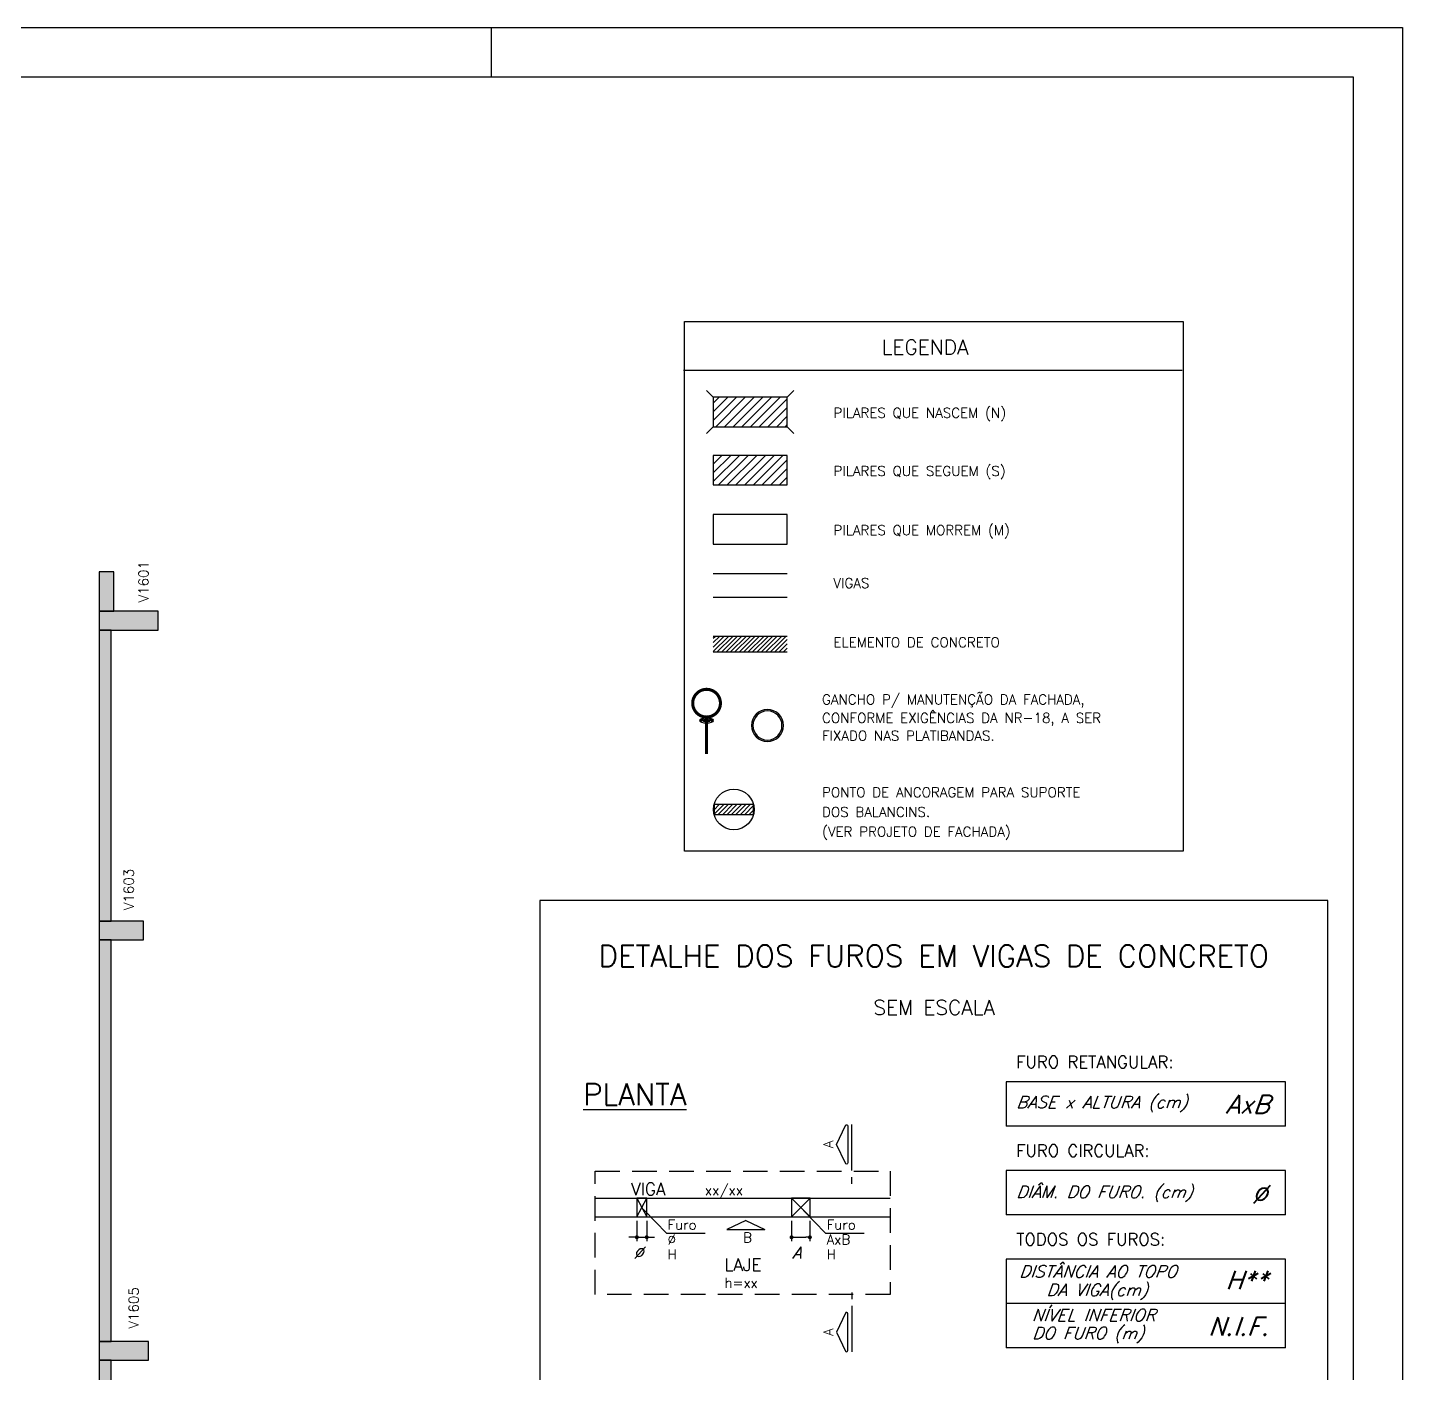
# Model space of a CAD drawing. Header units: millimetres. Extents: x -2368 to 4502, y -2283 to 2217.
# Drawn here: x 3106 to 4502, y 851 to 2217 of the extents above; entities that cross this region are included whole.
import ezdxf
from ezdxf import colors
from ezdxf.entities.mleader import LeaderData, LeaderLine
from ezdxf.enums import TextEntityAlignment as Align
from ezdxf.math import Vec2, Vec3

# ---------------------------------------------------------------- set-up
doc = ezdxf.new("R2010")
doc.units = ezdxf.units.MM
doc.header["$LTSCALE"] = 50
doc.linetypes.add('DASHED', pattern=[0.75, 0.5, -0.25])
for name, color, linetype in [('6', 4, 'Continuous'), ('F-ARM', 6, 'Continuous'), ('F-AUX-RED', 1, 'Continuous'), ('F-CORTE', 4, 'Continuous'), ('F-CORTE-INDICAÇÃO', 4, 'Continuous'), ('F-COTAS', 106, 'Continuous'), ('F-DET_LINHA', 1, 'Continuous'), ('F-DET_TEXTO', 3, 'Continuous'), ('F-FURO-PAREDE-TEXTOS', 2, 'Continuous'), ('F-FUROS', 2, 'Continuous'), ('F-GANCHOS', 4, 'Continuous'), ('F-LAJES', 3, 'Continuous'), ('F-LAJES-DIM', 2, 'Continuous'), ('F-LAJES-NOME', 4, 'Continuous'), ('F-MARGEM', 1, 'Continuous'), ('F-PILARES', 170, 'Continuous'), ('F-PILARES-HACH', 174, 'Continuous'), ('F-SOLIDO-CORTE', 71, 'Continuous'), ('F-TEXTO', 6, 'Continuous'), ('F-TEXTO-CYAN', 4, 'Continuous'), ('F-TEXTO-GREEN', 3, 'Continuous'), ('F-TEXTO-YELLOW', 2, 'Continuous'), ('F-VIGAS', 3, 'Continuous'), ('F-VIGAS-DIM', 2, 'Continuous'), ('F-VIGAS-NOME', 4, 'Continuous')]:
    doc.layers.add(name, color=color, linetype=linetype)
doc.styles.add('8718-AE-BARR-FORM-R09$0$ROMANS', font='romans.shx', dxfattribs={"oblique": 20})
doc.styles.add('MCP', font='romans.shx')
doc.styles.add('ROMANS', font='romans.shx')
doc.styles.get("Standard").update_dxf_attribs({"font": 'romans.shx'})
pattern_1 = [(45, (-308.9154, 3187.2396), (-4.419417, 4.419417), [])]

# ---------------------------------------------------------------- blocks, each defined once
blk = doc.blocks.new('A0-1L_900')
at = {"layer": 'F-MARGEM', "color": 2}
blk.add_line((118.9, 90), (118.9, 89), dxfattribs=at)
blk.add_lwpolyline([(0, 0), (0, 90), (137.4, 90), (137.4, 0)], close=True, dxfattribs=at)
at = {"layer": 'F-MARGEM', "color": 7}
blk.add_lwpolyline([(2.5, 89), (136.4, 89), (136.4, 1), (2.5, 1)], close=True, dxfattribs=at)
blk = doc.blocks.new('_DOT')
at = {"color": 0, "linetype": 'ByBlock'}
blk.add_line((-0.5, 0), (-1, 0), dxfattribs=at)
at = {"color": 0, "linetype": 'ByBlock', "const_width": 0.5}
blk.add_lwpolyline([(-0.25, 0, 1), (0.25, 0, 1)], format="xyb", close=True, dxfattribs=at)
blk = doc.blocks.new('A$C09335799')
at = {"layer": 'F-GANCHOS'}
h = blk.add_hatch(color=256, dxfattribs=at)
h.paths.add_polyline_path([(-5.5, 0, 1), (5.5, 0, 1)])
h.paths.add_polyline_path([(5, 0, -1), (-5, 0, -1)], flags=16)
for radius in [5.5, 5]:
    blk.add_circle((0, 0), radius, dxfattribs=at)
blk = doc.blocks.new('A$C5BD45F6F')
at = {"layer": 'F-GANCHOS'}
h = blk.add_hatch(color=256, dxfattribs=at)
edge = h.paths.add_edge_path()
edge.add_ellipse((0.1, 0.98), major_axis=(-2.84, 0), ratio=0.343552, start_angle=152.7965, end_angle=253.9579, ccw=False)
edge.add_spline(control_points=[(2.63, 0.53), (2.46, 0.7), (2.28, 0.78), (1.98, 0.92), (1.88, 0.95), (1.79, 0.98)], knot_values=[3.709013, 3.709013, 3.709013, 3.709013, 3.826962, 3.826962, 3.975536, 3.975536, 3.975536, 3.975536], degree=3, periodic=0)
edge.add_spline(control_points=[(1.79, 0.98), (1.76, 0.99), (1.73, 1), (1.59, 1.04), (1.46, 1.07), (1.18, 1.12), (1.03, 1.15), (0.6, 1.19), (0.3, 1.21), (-0.28, 1.2), (-0.57, 1.18), (-1.1, 1.11), (-1.34, 1.06), (-1.56, 0.99), (-1.57, 0.99), (-1.59, 0.98)], knot_values=[3.975536, 3.975536, 3.975536, 3.975536, 4.020815, 4.020815, 4.214669, 4.214669, 4.408523, 4.408523, 4.746248, 4.746248, 5.083972, 5.083972, 5.421697, 5.421697, 5.450325, 5.450325, 5.450325, 5.450325], degree=3, periodic=0)
edge.add_spline(control_points=[(-1.59, 0.98), (-1.69, 0.95), (-1.79, 0.91), (-1.91, 0.86), (-2.08, 0.79), (-2.29, 0.63), (-2.36, 0.56), (-2.4, 0.51)], knot_values=[5.450325, 5.450325, 5.450325, 5.450325, 5.63804, 5.63804, 5.767465, 5.767465, 5.83324, 5.83324, 5.83324, 5.83324], degree=3, periodic=0)
edge.add_ellipse((0.1, 0.98), major_axis=(-2.84, 0), ratio=0.343552, start_angle=286.0421, end_angle=388.2135, ccw=False)
edge.add_arc((0.1, 8.12), 6.25, 262.7795, 270)
edge.add_arc((0.1, 8.12), 6.25, 270, 277.2205)
edge = h.paths.add_edge_path()
edge.add_spline(control_points=[(-1.59, 0.98), (-1.52, 0.96), (-1.44, 0.94), (-1.14, 0.87), (-0.88, 0.83), (-0.34, 0.78), (-0.06, 0.77), (0.56, 0.78), (0.89, 0.81), (1.41, 0.89), (1.61, 0.93), (1.79, 0.98)], knot_values=[0.872578, 0.872578, 0.872578, 0.872578, 0.983497, 0.983497, 1.300773, 1.300773, 1.618048, 1.618048, 1.991026, 1.991026, 2.268927, 2.268927, 2.268927, 2.268927], degree=3, periodic=0)
edge.add_spline(control_points=[(1.79, 0.98), (1.88, 0.95), (1.98, 0.92), (2.28, 0.78), (2.46, 0.7), (2.63, 0.53)], knot_values=[3.709013, 3.709013, 3.709013, 3.709013, 3.857587, 3.857587, 3.975536, 3.975536, 3.975536, 3.975536], degree=3, periodic=0)
edge.add_ellipse((0.1, 0.98), major_axis=(-2.84, 0), ratio=0.343552, start_angle=28.2135, end_angle=152.7965, ccw=False)
edge.add_spline(control_points=[(-2.4, 0.51), (-2.36, 0.56), (-2.29, 0.63), (-2.08, 0.79), (-1.91, 0.86), (-1.79, 0.91), (-1.69, 0.95), (-1.59, 0.98)], knot_values=[5.450325, 5.450325, 5.450325, 5.450325, 5.5161, 5.5161, 5.645525, 5.645525, 5.83324, 5.83324, 5.83324, 5.83324], degree=3, periodic=0)
blk.add_line((0.73, 1.87), (-0.52, 1.87), dxfattribs=at)
at = {"layer": 'F-GANCHOS', "const_width": 1.25}
blk.add_lwpolyline([(0.1, 2.41, -1), (0.1, 13.66, -1)], format="xyb", close=True, dxfattribs=at)
blk.add_lwpolyline([(0.1, -12.64), (0.1, 1.95)], dxfattribs=at)
at = {"layer": 'F-GANCHOS'}
blk.add_ellipse((0.1, 0.98), major_axis=(-2.84, 0), ratio=0.343552, dxfattribs=at)
for points, knots in [([(2.63, 0.53), (2.46, 0.7), (2.28, 0.78), (1.93, 0.94), (1.82, 0.97), (1.59, 1.04), (1.46, 1.07), (1.18, 1.12), (1.03, 1.15), (0.6, 1.19), (0.3, 1.21), (-0.28, 1.2), (-0.57, 1.18), (-1.1, 1.11), (-1.34, 1.06), (-1.67, 0.96), (-1.78, 0.92), (-1.91, 0.86), (-2.08, 0.79), (-2.29, 0.63), (-2.36, 0.56), (-2.4, 0.51)], [3.709013, 3.709013, 3.709013, 3.709013, 3.826962, 3.826962, 4.020815, 4.020815, 4.214669, 4.214669, 4.408523, 4.408523, 4.746248, 4.746248, 5.083972, 5.083972, 5.421697, 5.421697, 5.63804, 5.63804, 5.767465, 5.767465, 5.83324, 5.83324, 5.83324, 5.83324]), ([(-1.59, 0.98), (-1.52, 0.96), (-1.44, 0.94), (-1.14, 0.87), (-0.88, 0.83), (-0.34, 0.78), (-0.06, 0.77), (0.56, 0.78), (0.89, 0.81), (1.41, 0.89), (1.61, 0.93), (1.79, 0.98)], [0.872578, 0.872578, 0.872578, 0.872578, 0.983497, 0.983497, 1.300773, 1.300773, 1.618048, 1.618048, 1.991026, 1.991026, 2.268927, 2.268927, 2.268927, 2.268927])]:
    blk.add_open_spline(points, degree=3, knots=knots, dxfattribs=at)
blk = doc.blocks.new('PONTO ANCORAGEM_EST')
at = {"layer": 'F-ARM'}
h = blk.add_hatch(dxfattribs=at)
h.set_pattern_fill('ANSI31', color=2, scale=0.5)
h.paths.add_polyline_path([(-1159.55, 5937.09), (-1179.55, 5937.09), (-1179.55, 5932.09), (-1159.55, 5932.09)])
at = {"layer": 'F-ARM', "color": 3, "elevation": 0}
blk.add_lwpolyline([(-1179.55, 5932.09), (-1159.55, 5932.09), (-1159.55, 5937.09), (-1179.55, 5937.09)], close=True, dxfattribs=at)
at = {"layer": 'F-ARM', "color": 3}
blk.add_circle((-1169.55, 5934.59, 0), 10.31, dxfattribs=at)

msp = doc.modelspace()

# ---------------------------------------------------------------- hatches: boundary and pattern name
at = {"layer": 'F-AUX-RED'}
h = msp.add_hatch(dxfattribs=at)
h.set_pattern_fill('ANSI31', color=256)
h.set_pattern_definition([(45, (147.0263, 699.098), (-2.245064, 2.245064), [])])
h.paths.add_polyline_path([(3877.098, 1599.026), (3802.098, 1599.026), (3802.098, 1583.286), (3877.098, 1583.286)])
at = {"layer": 'F-COTAS'}
h = msp.add_hatch(dxfattribs=at)
h.set_pattern_fill('ANSI32', color=256)
h.paths.add_polyline_path([(3231.205, 1631.441), (3231.205, 1678.346), (3216.205, 1678.346), (3216.205, 1631.441)], flags=9)
h = msp.add_hatch(dxfattribs=at)
h.set_pattern_fill('ANSI32', color=256)
h.paths.add_polyline_path([(3216.205, 1319.146), (3216.205, 1368.908), (3201.205, 1368.908), (3201.205, 1319.146)], flags=9)
h = msp.add_hatch(dxfattribs=at)
h.set_pattern_fill('ANSI32', color=256)
h.paths.add_polyline_path([(3802.796, 986.467), (4249.224, 986.467), (4249.224, 1020.753), (3802.796, 1020.753)], flags=9)
h = msp.add_hatch(dxfattribs=at)
h.set_pattern_fill('ANSI32', color=256)
h.paths.add_polyline_path([(3826.829, 939.919), (3942.186, 939.919), (3942.186, 962.419), (3826.829, 962.419)], flags=9)
h = msp.add_hatch(dxfattribs=at)
h.set_pattern_fill('ANSI32', color=256)
h.paths.add_polyline_path([(4275.562, 939.919), (4342.205, 939.919), (4342.205, 962.419), (4275.562, 962.419)], flags=9)
h = msp.add_hatch(dxfattribs=at)
h.set_pattern_fill('ANSI32', color=256)
h.paths.add_polyline_path([(3221.205, 894.456), (3221.205, 944.218), (3206.205, 944.218), (3206.205, 894.456)], flags=9)
h = msp.add_hatch(dxfattribs=at)
h.set_pattern_fill('ANSI32', color=256)
h.paths.add_polyline_path([(3651.353, 901.887), (4076.829, 901.887), (4076.829, 924.744), (3651.353, 924.744)], flags=9)
h = msp.add_hatch(dxfattribs=at)
h.set_pattern_fill('ANSI32', color=256)
h.paths.add_polyline_path([(4262.306, 901.887), (4356.496, 901.887), (4356.496, 924.744), (4262.306, 924.744)], flags=9)
h = msp.add_hatch(dxfattribs=at)
h.set_pattern_fill('ANSI32', color=256)
h.paths.add_polyline_path([(3651.353, 876.887), (4017.687, 876.887), (4017.687, 899.744), (3651.353, 899.744)], flags=9)
h = msp.add_hatch(dxfattribs=at)
h.set_pattern_fill('ANSI32', color=256)
h.paths.add_polyline_path([(4258.663, 876.887), (4360.139, 876.887), (4360.139, 899.744), (4258.663, 899.744)], flags=9)
h = msp.add_hatch(dxfattribs=at)
h.set_pattern_fill('ANSI32', color=256)
h.paths.add_polyline_path([(3651.353, 851.887), (4167.258, 851.887), (4167.258, 874.744), (3651.353, 874.744)], flags=9)
h = msp.add_hatch(dxfattribs=at)
h.set_pattern_fill('ANSI32', color=256)
h.paths.add_polyline_path([(4258.02, 851.887), (4360.782, 851.887), (4360.782, 874.744), (4258.02, 874.744)], flags=9)
at = {"layer": 'F-PILARES-HACH'}
h = msp.add_hatch(dxfattribs=at)
h.set_pattern_fill('ANSI31', color=256, scale=50, style=0)
h.set_pattern_definition(pattern_1)
h.paths.add_polyline_path([(3802.098, 1841.816), (3802.098, 1811.816), (3877.098, 1811.816), (3877.098, 1841.816)])
h = msp.add_hatch(dxfattribs=at)
h.set_pattern_fill('ANSI31', color=256, scale=50, style=0)
h.set_pattern_definition(pattern_1)
h.paths.add_polyline_path([(3802.098, 1782.791), (3802.098, 1752.791), (3877.098, 1752.791), (3877.098, 1782.791)])
at = {"layer": 'F-SOLIDO-CORTE', "linetype": 'Continuous'}
for points in [[(3178.705, 1644.745), (3178.705, 1624.5), (3180.083, 1624.5), (3186.113, 1624.5), (3193.705, 1624.5), (3193.705, 1644.745), (3193.705, 1647.367), (3193.705, 1664.5), (3193.219, 1664.5), (3190.045, 1664.5), (3178.705, 1664.5), (3178.705, 1660.825)], [(3178.705, 1613.138), (3178.705, 1605.5), (3184.217, 1605.5), (3208.337, 1605.5), (3238.705, 1605.5), (3238.705, 1607.245), (3238.705, 1614.883), (3238.705, 1624.5), (3233.193, 1624.5), (3209.073, 1624.5), (3178.705, 1624.5), (3178.705, 1614.883)], [(3178.705, 1449.114), (3178.705, 1404.953), (3178.705, 1384.66), (3178.705, 1336.213), (3178.705, 1328.475), (3178.705, 1310), (3179.866, 1310), (3182.637, 1310), (3190.705, 1310), (3190.705, 1317.739), (3190.705, 1336.213), (3190.705, 1356.372), (3190.705, 1404.953), (3190.705, 1449.114), (3190.705, 1462.949), (3190.705, 1605.5), (3189.574, 1605.5), (3184.694, 1605.5), (3178.705, 1605.5), (3178.705, 1462.949)], [(3178.705, 1295.388), (3178.705, 1291), (3183.058, 1291), (3193.45, 1291), (3223.705, 1291), (3223.705, 1292.838), (3223.705, 1297.226), (3223.705, 1310), (3219.352, 1310), (3208.96, 1310), (3178.705, 1310), (3178.705, 1297.226)], [(3178.705, 1162.543), (3178.705, 1078.018), (3178.705, 1041.978), (3178.705, 931.712), (3178.705, 883.5), (3181.161, 883.5), (3187.535, 883.5), (3190.705, 883.5), (3190.705, 931.712), (3190.705, 1041.978), (3190.705, 1078.018), (3190.705, 1162.543), (3190.705, 1200.465), (3190.705, 1291), (3189.544, 1291), (3186.773, 1291), (3178.705, 1291), (3178.705, 1253.565)], [(3178.705, 874.592), (3178.705, 864.5), (3188.938, 864.5), (3215.495, 864.5), (3228.705, 864.5), (3228.705, 868.388), (3228.705, 878.48), (3228.705, 883.5), (3218.473, 883.5), (3191.915, 883.5), (3178.705, 883.5), (3178.705, 878.48)], [(3178.705, 811.661), (3178.705, 777.86), (3178.705, 736.931), (3178.705, 664.5), (3181.161, 664.5), (3185.507, 664.5), (3190.705, 664.5), (3190.705, 705.43), (3190.705, 777.86), (3190.705, 811.661), (3190.705, 849.969), (3190.705, 864.5), (3188.249, 864.5), (3181.875, 864.5), (3178.705, 864.5), (3178.705, 849.969)]]:
    msp.add_hatch(color=256, dxfattribs=at).paths.add_polyline_path(points, flags=16)

# ---------------------------------------------------------------- linework, layer by layer
at = {"layer": '6', "color": 4}
for p, q in [((3802.098, 1841.816), (3795.228, 1848.687)), ((3877.098, 1841.816), (3883.969, 1848.687)), ((3802.098, 1811.816), (3795.228, 1804.945)), ((3877.098, 1811.816), (3883.969, 1804.945))]:
    msp.add_line(p, q, dxfattribs=at)
at = {"layer": 'F-AUX-RED', "color": 2}
for points in [[(3877.098, 1599.026), (3802.098, 1599.026)], [(3802.098, 1583.286), (3877.098, 1583.286)]]:
    msp.add_lwpolyline(points, dxfattribs=at)
at = {"layer": 'F-CORTE', "linetype": 'Continuous'}
for p, q in [((3178.705, 1664.5), (3178.705, 1449.114)), ((3190.045, 1664.5), (3178.705, 1664.5)), ((3178.705, 1664.5), (3178.705, 1644.745)), ((3193.219, 1664.5), (3190.045, 1664.5)), ((3193.705, 1664.5), (3193.219, 1664.5)), ((3193.705, 1647.367), (3193.705, 1664.5)), ((3193.705, 1644.745), (3193.705, 1647.367)), ((3193.705, 1624.5), (3193.705, 1644.745)), ((3209.073, 1624.5), (3193.705, 1624.5)), ((3233.193, 1624.5), (3209.073, 1624.5)), ((3238.705, 1624.5), (3233.193, 1624.5)), ((3238.705, 1614.883), (3238.705, 1624.5)), ((3190.705, 1462.949), (3190.705, 1605.5)), ((3190.705, 1605.5), (3208.337, 1605.5)), ((3208.337, 1605.5), (3238.705, 1605.5)), ((3238.705, 1607.245), (3238.705, 1614.883)), ((3238.705, 1605.5), (3238.705, 1607.245)), ((3190.705, 1449.114), (3190.705, 1462.949)), ((3178.705, 1449.114), (3178.705, 1310)), ((3190.705, 1404.953), (3190.705, 1449.114)), ((3190.705, 1356.372), (3190.705, 1404.953)), ((3190.705, 1336.213), (3190.705, 1356.372)), ((3190.705, 1317.739), (3190.705, 1336.213)), ((3190.705, 1310), (3190.705, 1317.739)), ((3178.705, 1310), (3178.705, 1295.388)), ((3208.96, 1310), (3190.705, 1310)), ((3219.352, 1310), (3208.96, 1310)), ((3223.705, 1310), (3219.352, 1310)), ((3223.705, 1297.226), (3223.705, 1310)), ((3178.705, 1295.388), (3178.705, 1291)), ((3178.705, 1291), (3178.705, 1162.543)), ((3190.705, 1200.465), (3190.705, 1291)), ((3190.705, 1291), (3193.45, 1291)), ((3193.45, 1291), (3223.705, 1291)), ((3223.705, 1292.838), (3223.705, 1297.226)), ((3223.705, 1291), (3223.705, 1292.838)), ((3190.705, 1162.543), (3190.705, 1200.465)), ((3178.705, 1162.543), (3178.705, 883.5)), ((3190.705, 1078.018), (3190.705, 1162.543)), ((3190.705, 1041.978), (3190.705, 1078.018)), ((3190.705, 931.712), (3190.705, 1041.978)), ((3190.705, 883.5), (3190.705, 931.712)), ((3178.705, 883.5), (3178.705, 874.592)), ((3191.915, 883.5), (3190.705, 883.5)), ((3218.473, 883.5), (3191.915, 883.5)), ((3228.705, 883.5), (3218.473, 883.5)), ((3228.705, 878.48), (3228.705, 883.5)), ((3178.705, 874.592), (3178.705, 864.5)), ((3228.705, 868.388), (3228.705, 878.48)), ((3228.705, 864.5), (3228.705, 868.388)), ((3178.705, 864.5), (3178.705, 811.661)), ((3190.705, 849.969), (3190.705, 864.5)), ((3190.705, 864.5), (3215.495, 864.5)), ((3215.495, 864.5), (3228.705, 864.5))]:
    msp.add_line(p, q, dxfattribs=at)
at = {"layer": 'F-CORTE-INDICAÇÃO'}
for p, q in [((3942.72, 1056.815), (3942.72, 1103.482)), ((3942.72, 1043.482), (3942.72, 1050.149)), ((3942.72, 932.968), (3942.72, 926.301)), ((3942.72, 919.634), (3942.72, 872.968))]:
    msp.add_line(p, q, dxfattribs=at)
for points in [[(3938.72, 1064.815, -0.80258485), (3936.178, 1064.252), (3927.211, 1083.482), (3936.178, 1102.712, -0.80258485), (3938.72, 1102.149)], [(3938.72, 911.634, 0.80258485), (3936.178, 912.198), (3927.211, 892.968), (3936.178, 873.738, 0.80258485), (3938.72, 874.301)]]:
    msp.add_lwpolyline(points, format="xyb", close=True, dxfattribs=at)
for points in [[(3835.094, 1006.13), (3815.864, 997.163)], [(3835.094, 1006.13), (3854.324, 997.163)], [(3815.864, 997.163), (3854.324, 997.163)]]:
    msp.add_lwpolyline(points, dxfattribs=at)
at = {"layer": 'F-COTAS'}
for p, q in [((3724.496, 1005.821), (3724.496, 985.201)), ((3734.496, 1005.821), (3734.496, 985.201)), ((3881.532, 1005.821), (3881.532, 985.201)), ((3900.161, 1005.821), (3900.161, 985.201)), ((3720.496, 989.201), (3716.496, 989.201)), ((3724.496, 989.201), (3734.496, 989.201)), ((3738.496, 989.201), (3742.496, 989.201)), ((3885.532, 989.201), (3896.161, 989.201))]:
    msp.add_line(p, q, dxfattribs=at)
at = {"layer": 'F-DET_LINHA', "color": 1}
for p, q in [((4278.053, 1868.769), (3771.875, 1868.769)), ((4383.078, 1147.078), (4099.312, 1147.078)), ((4099.312, 1147.078), (4099.312, 1102.078)), ((4383.078, 1102.078), (4383.078, 1147.078)), ((4383.078, 1102.078), (4099.312, 1102.078)), ((4383.078, 1057.078), (4099.312, 1057.078)), ((4099.312, 1057.078), (4099.312, 1012.078)), ((4383.078, 1012.078), (4383.078, 1057.078)), ((4383.078, 1012.078), (4099.312, 1012.078)), ((4099.312, 967.078), (4099.312, 922.078)), ((4383.078, 967.078), (4099.312, 967.078)), ((4383.078, 922.078), (4383.078, 967.078)), ((4383.078, 922.078), (4099.312, 922.078)), ((4099.312, 922.078), (4099.312, 877.078)), ((4383.078, 877.078), (4383.078, 922.078)), ((4383.078, 877.078), (4099.312, 877.078))]:
    msp.add_line(p, q, dxfattribs=at)
for points in [[(3772.878, 1918.769), (4279.056, 1918.769), (4279.056, 1381.091), (3772.878, 1381.091)], [(3625.967, 291.091), (4425.967, 291.091), (4425.967, 1331.091), (3625.967, 1331.091)]]:
    msp.add_lwpolyline(points, close=True, dxfattribs=at)
at = {"layer": 'F-DET_LINHA', "color": 1, "linetype": 'DASHED'}
msp.add_lwpolyline([(3682.28, 1056.246), (3981.708, 1056.246), (3981.708, 931.034), (3682.28, 931.034)], close=True, dxfattribs=at)
at = {"layer": 'F-FUROS'}
for points in [[(3724.496, 1028.821), (3724.496, 1009.821), (3734.496, 1009.821), (3734.496, 1028.821), (3724.496, 1028.821)], [(3724.496, 1009.821), (3734.496, 1028.821)], [(3724.496, 1028.821), (3734.496, 1009.821)], [(3881.532, 1028.821), (3881.532, 1009.821), (3900.532, 1009.821), (3900.532, 1028.821), (3881.532, 1028.821)], [(3881.532, 1009.821), (3900.532, 1028.821)], [(3881.532, 1028.821), (3900.532, 1009.821)]]:
    msp.add_lwpolyline(points, dxfattribs=at)
at = {"layer": 'F-LAJES'}
for points in [[(3682.28, 1028.821), (3981.708, 1028.821)], [(3682.28, 1009.821), (3981.708, 1009.821)]]:
    msp.add_lwpolyline(points, dxfattribs=at)
at = {"layer": 'F-PILARES'}
for points in [[(3802.098, 1811.816), (3877.098, 1811.816), (3877.098, 1841.816), (3802.098, 1841.816)], [(3802.098, 1752.791), (3877.098, 1752.791), (3877.098, 1782.791), (3802.098, 1782.791)], [(3802.098, 1692.735), (3877.098, 1692.735), (3877.098, 1722.735), (3802.098, 1722.735)]]:
    msp.add_lwpolyline(points, close=True, dxfattribs=at)
at = {"layer": 'F-SOLIDO-CORTE', "linetype": 'Continuous'}
for points in [[(3178.705, 1644.745), (3178.705, 1624.5), (3180.083, 1624.5), (3186.113, 1624.5), (3193.705, 1624.5), (3193.705, 1644.745), (3193.705, 1647.367), (3193.705, 1664.5), (3193.219, 1664.5), (3190.045, 1664.5), (3178.705, 1664.5), (3178.705, 1660.825), (3178.705, 1644.745)], [(3178.705, 1613.138), (3178.705, 1605.5), (3184.217, 1605.5), (3208.337, 1605.5), (3238.705, 1605.5), (3238.705, 1607.245), (3238.705, 1614.883), (3238.705, 1624.5), (3233.193, 1624.5), (3209.073, 1624.5), (3178.705, 1624.5), (3178.705, 1614.883), (3178.705, 1613.138)], [(3178.705, 1449.114), (3178.705, 1404.953), (3178.705, 1384.66), (3178.705, 1336.213), (3178.705, 1328.475), (3178.705, 1310), (3179.866, 1310), (3182.637, 1310), (3190.705, 1310), (3190.705, 1317.739), (3190.705, 1336.213), (3190.705, 1356.372), (3190.705, 1404.953), (3190.705, 1449.114), (3190.705, 1462.949), (3190.705, 1605.5), (3189.574, 1605.5), (3184.694, 1605.5), (3178.705, 1605.5), (3178.705, 1462.949), (3178.705, 1449.114)], [(3178.705, 1295.388), (3178.705, 1291), (3183.058, 1291), (3193.45, 1291), (3223.705, 1291), (3223.705, 1292.838), (3223.705, 1297.226), (3223.705, 1310), (3219.352, 1310), (3208.96, 1310), (3178.705, 1310), (3178.705, 1297.226), (3178.705, 1295.388)], [(3178.705, 1162.543), (3178.705, 1078.018), (3178.705, 1041.978), (3178.705, 931.712), (3178.705, 883.5), (3181.161, 883.5), (3187.535, 883.5), (3190.705, 883.5), (3190.705, 931.712), (3190.705, 1041.978), (3190.705, 1078.018), (3190.705, 1162.543), (3190.705, 1200.465), (3190.705, 1291), (3189.544, 1291), (3186.773, 1291), (3178.705, 1291), (3178.705, 1253.565), (3178.705, 1162.543)], [(3178.705, 874.592), (3178.705, 864.5), (3188.938, 864.5), (3215.495, 864.5), (3228.705, 864.5), (3228.705, 868.388), (3228.705, 878.48), (3228.705, 883.5), (3218.473, 883.5), (3191.915, 883.5), (3178.705, 883.5), (3178.705, 878.48), (3178.705, 874.592)], [(3178.705, 811.661), (3178.705, 777.86), (3178.705, 736.93), (3178.705, 664.5), (3181.161, 664.5), (3185.507, 664.5), (3190.705, 664.5), (3190.705, 705.43), (3190.705, 777.86), (3190.705, 811.661), (3190.705, 849.969), (3190.705, 864.5), (3188.249, 864.5), (3181.876, 864.5), (3178.705, 864.5), (3178.705, 849.969), (3178.705, 811.661)]]:
    msp.add_lwpolyline(points, dxfattribs=at)
at = {"layer": 'F-VIGAS'}
for points in [[(3877.098, 1662.679), (3802.098, 1662.679)], [(3802.098, 1639.001), (3877.098, 1639.001)]]:
    msp.add_lwpolyline(points, dxfattribs=at)

# ---------------------------------------------------------------- block references
at = {"layer": 'F-ARM', "xscale": 2, "yscale": 2, "zscale": 2}
msp.add_blockref('PONTO ANCORAGEM_EST', (6162.027, -10445.78, 0), dxfattribs=at)
at = {"layer": 'F-COTAS', "xscale": 4, "yscale": 4, "zscale": 4}
for p in [(3724.496, 989.201), (3900.161, 989.201)]:
    msp.add_blockref('_DOT', p, dxfattribs=at)
at = {"layer": 'F-COTAS', "xscale": 4, "yscale": 4, "zscale": 4, "rotation": 180}
for p in [(3734.496, 989.201), (3881.532, 989.201)]:
    msp.add_blockref('_DOT', p, dxfattribs=at)
at = {"layer": 'F-GANCHOS', "linetype": 'DASHED', "xscale": -2.5, "yscale": 2.5, "zscale": 2.5}
msp.add_blockref('A$C5BD45F6F', (3795.514, 1511.148), dxfattribs=at)
at = {"layer": 'F-GANCHOS', "extrusion": (-2.20718e-16, 2.46519e-32, -1), "xscale": 2.952755905511811, "yscale": 2.952755905511811, "zscale": 2.952755905511811, "rotation": 90}
msp.add_blockref('A$C09335799', (-3857.032, 1508.625), dxfattribs=at)
at = {"layer": 'F-MARGEM', "linetype": 'Continuous', "xscale": 50, "yscale": 50, "zscale": 50}
msp.add_blockref('A0-1L_900', (-2368.283, -2282.993), dxfattribs=at)

# ---------------------------------------------------------------- texts
at = {"layer": 'F-CORTE-INDICAÇÃO', "style": 'ROMANS'}
for p in [(3918.877, 1083.482), (3918.877, 892.968)]:
    msp.add_attdef('A', text='A', height=10, rotation=90, dxfattribs=at).set_placement(p, align=Align.MIDDLE_CENTER)
msp.add_attdef('B', text='A', height=10, dxfattribs=at).set_placement((3836.816, 988.923), align=Align.MIDDLE_CENTER)
at = {"layer": 'F-DET_TEXTO', "color": 4, "style": '8718-AE-BARR-FORM-R09$0$ROMANS'}
msp.add_text('LEGENDA', height=15, dxfattribs=at).set_placement((3972.98, 1885.085))
at = {"layer": 'F-FURO-PAREDE-TEXTOS', "linetype": 'Continuous', "style": 'MCP'}
for s, p in [('Furo', (3755.619, 996.915)), ('Furo', (3917.155, 996.915)), ('%%C', (3755.619, 981.915)), ('AxB', (3917.155, 981.915)), ('H', (3755.619, 966.915)), ('H', (3917.155, 966.915))]:
    msp.add_text(s, height=10, dxfattribs=at).set_placement(p)
at = {"layer": 'F-LAJES-DIM', "linetype": 'Continuous', "style": 'MCP'}
msp.add_text('h=xx', height=10, dxfattribs=at).set_placement((3813.415, 938.022))
at = {"layer": 'F-LAJES-NOME', "linetype": 'Continuous', "style": 'MCP'}
msp.add_text('LAJE', height=12.5, dxfattribs=at).set_placement((3813.415, 955.022))
at = {"layer": 'F-TEXTO', "color": 3, "style": 'MCP'}
for s, p in [('PILARES QUE NASCEM (N)', (3924.072, 1820.931)), ('PILARES QUE SEGUEM (S)', (3924.072, 1761.906)), ('PILARES QUE MORREM (M)', (3924.072, 1701.85)), ('VIGAS', (3924.072, 1648.116)), ('ELEMENTO DE CONCRETO', (3924.072, 1588.06))]:
    msp.add_text(s, height=10, dxfattribs=at).set_placement(p)
at = {"layer": 'F-TEXTO', "color": 3}
for s, p in [('GANCHO P/ MANUTENÇÃO DA FACHADA,', (3912.481, 1534.995)), ('CONFORME EXIGÊNCIAS DA NR-18, A SER', (3912.481, 1516.297)), ('FIXADO NAS PLATIBANDAS.', (3912.481, 1498.226)), ('PONTO DE ANCORAGEM PARA SUPORTE', (3912.481, 1440.795)), ('DOS BALANCINS.', (3912.481, 1420.795)), ('(VER PROJETO DE FACHADA)', (3912.481, 1400.795))]:
    msp.add_text(s, height=10, dxfattribs=at).set_placement(p, align=Align.MIDDLE_LEFT)
at = {"layer": 'F-TEXTO', "style": 'ROMANS'}
msp.add_text('%%UPLANTA', height=21.875, dxfattribs=at).set_placement((3669.873, 1123.355))
at = {"layer": 'F-TEXTO', "insert": (4025.967, 1274.7), "char_height": 21.875, "width": 750, "attachment_point": 5, "style": 'ROMANS'}
msp.add_mtext('DETALHE DOS FUROS EM VIGAS DE CONCRETO', dxfattribs=at)
at = {"layer": 'F-TEXTO-CYAN', "style": 'ROMANS', "oblique": 20}
for s, height, p in [('AxB', 18.375, (4322.252, 1114.913)), ('%%C', 18.375, (4348.118, 1023.705)), ('Ø', 12, (3720.559, 967.612)), ('A', 12, (3881.91, 967.612)), ('H**', 18.375, (4321.997, 936.663)), ('N.I.F.', 18.375, (4304.35, 889.579))]:
    msp.add_text(s, height=height, dxfattribs=at).set_placement(p)
at = {"layer": 'F-TEXTO-GREEN', "style": 'ROMANS'}
for s, p in [('FURO RETANGULAR:', (4109.597, 1160.966)), ('FURO CIRCULAR:', (4109.597, 1070.966)), ('TODOS OS FUROS:', (4109.597, 980.966))]:
    msp.add_text(s, height=12.25, dxfattribs=at).set_placement(p)
at = {"layer": 'F-TEXTO-YELLOW', "linetype": 'Continuous', "style": 'MCP'}
for s, p in [('V1601', (3228.705, 1633.465)), ('V1603', (3213.705, 1321.17)), ('V1605', (3218.705, 896.48))]:
    msp.add_text(s, height=10, rotation=90, dxfattribs=at).set_placement(p)
at = {"layer": 'F-TEXTO-YELLOW', "style": 'ROMANS'}
msp.add_text('SEM ESCALA', height=15, dxfattribs=at).set_placement((3964.464, 1214.973))
at = {"layer": 'F-TEXTO-YELLOW', "style": 'ROMANS', "oblique": 20}
for s, p in [('BASE x ALTURA (cm)', (4109.597, 1120.288)), ('DIÂM. DO FURO. (cm)', (4109.597, 1029.08)), ('DISTÂNCIA AO TOPO', (4112.502, 948.351)), ('DA VIGA(cm)', (4140.193, 929.65)), ('NÍVEL INFERIOR', (4125.258, 904.117)), ('DO FURO (m)', (4125.805, 885.792))]:
    msp.add_text(s, height=12.25, dxfattribs=at).set_placement(p)
at = {"layer": 'F-VIGAS-DIM', "linetype": 'Continuous', "style": 'MCP'}
msp.add_text('xx/xx', height=10, dxfattribs=at).set_placement((3793.666, 1031.946))
at = {"layer": 'F-VIGAS-NOME', "linetype": 'Continuous', "style": 'MCP'}
msp.add_text('VIGA', height=12.5, dxfattribs=at).set_placement((3718.666, 1031.946))

# ---------------------------------------------------------------- leaders
at = {"layer": 'F-FURO-PAREDE-TEXTOS', "linetype": 'Continuous'}
ml = msp.add_multileader_mtext('Standard', dxfattribs=at)
ml.set_content('', color=256)
ml.set_leader_properties()
ml.build(insert=Vec2(0, 0))
ctx = ml.context
ctx.base_point, ctx.plane_origin = Vec3(3793.755, 993.315), Vec3(3729.496, 1019.321)
notes = []
notes.append((ctx, [(0, (1, 1, 0), (3754.487, 993.315), (1, 0), 39.268, [(0, [(3729.496, 1019.321)], 0, [])])]))
ctx.mtext.insert, ctx.mtext.flow_direction = Vec3(3795.755, 995.315), 5
ml = msp.add_multileader_mtext('Standard', dxfattribs=at)
ml.set_content('', color=256)
ml.set_leader_properties()
ml.build(insert=Vec2(0, 0))
ctx = ml.context
ctx.base_point, ctx.plane_origin = Vec3(3955.291, 993.315), Vec3(3891.032, 1019.321)
notes.append((ctx, [(0, (1, 1, 0), (3916.023, 993.315), (1, 0), 39.268, [(0, [(3891.032, 1019.321)], 0, [])])]))
ctx.mtext.insert, ctx.mtext.flow_direction = Vec3(3957.291, 995.315), 5
for ctx, leaders in notes:
    for number, flags, end, landing, length, lines in leaders:
        leader = LeaderData()
        leader.index, (leader.has_last_leader_line, leader.has_dogleg_vector, leader.attachment_direction) = number, flags
        leader.last_leader_point, leader.dogleg_vector, leader.dogleg_length = Vec3(end), Vec3(landing), length
        for number, points, colour, breaks in lines:
            line = LeaderLine()
            line.index, line.vertices, line.color, line.breaks = number, Vec3.list(points), colors.encode_raw_color(colour), breaks
            leader.lines.append(line)
        ctx.leaders.append(leader)

doc.saveas('drawing.dxf')
